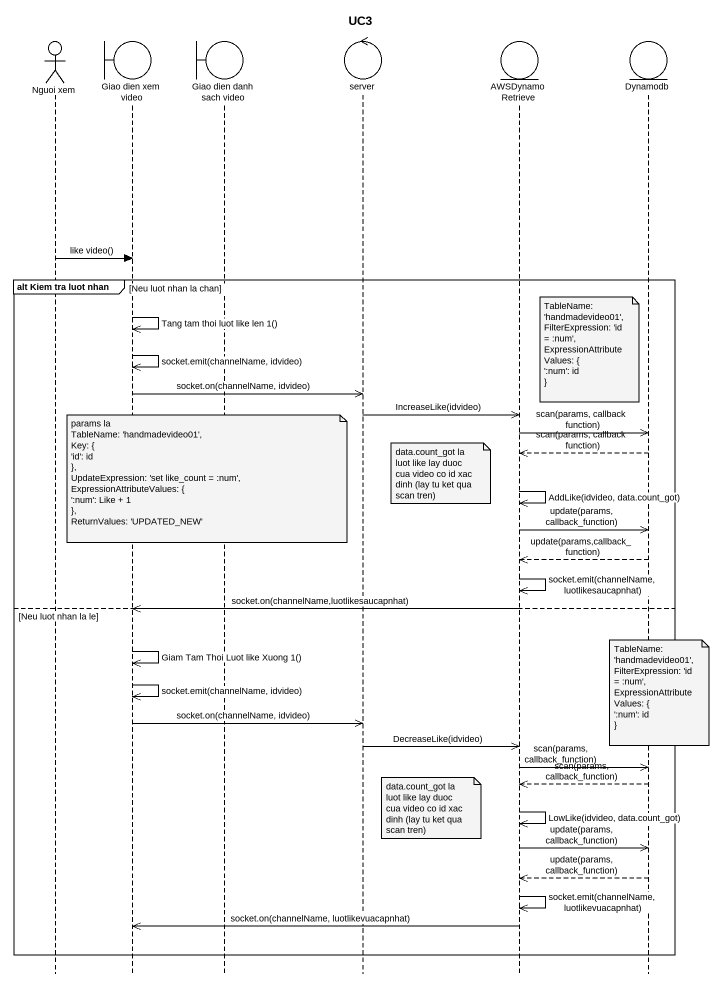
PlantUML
@startuml
title UC3
hide footbox
actor "Nguoi xem" as Nguoi_xem
boundary "Giao dien xem video" as Giao_dien_xem_video
boundary "Giao dien danh sach video" as Giao_dien_danh_sach_video
control server
entity AWSDynamoRetrieve
entity Dynamodb

Nguoi_xem -> Giao_dien_xem_video : like video()
group alt Kiem tra luot nhan [Neu luot nhan la chan]
  Giao_dien_xem_video ->> Giao_dien_xem_video : Tang tam thoi luot like len 1()
  note left of Dynamodb
    TableName: 'handmadevideo01',
    FilterExpression: 'id = :num',
    ExpressionAttributeValues: {
    ~':num': id
    ~}
  end note
  Giao_dien_xem_video ->> Giao_dien_xem_video : socket.emit(channelName, idvideo)
  Giao_dien_xem_video ->> server : socket.on(channelName, idvideo)
  server ->> AWSDynamoRetrieve : IncreaseLike(idvideo)
  AWSDynamoRetrieve ->> Dynamodb : scan(params, callback function)
  Dynamodb -->> AWSDynamoRetrieve : scan(params, callback function)
  note right of server : data.count_got la luot like lay duoc cua video co id xac dinh (lay tu ket qua scan tren)
  note over Giao_dien_danh_sach_video
    params la
    TableName: 'handmadevideo01',
    Key: {
    ~'id': id
    ~},
    UpdateExpression: 'set like_count = :num',
    ExpressionAttributeValues: {
    ~':num': Like + 1
    ~},
    ReturnValues: 'UPDATED_NEW'
  end note
  AWSDynamoRetrieve ->> AWSDynamoRetrieve : AddLike(idvideo, data.count_got)
  AWSDynamoRetrieve ->> Dynamodb : update(params, callback_function)
  Dynamodb -->> AWSDynamoRetrieve : update(params,callback_function)
  AWSDynamoRetrieve ->> AWSDynamoRetrieve : socket.emit(channelName, luotlikesaucapnhat)
else Neu luot nhan la le
  AWSDynamoRetrieve ->> Giao_dien_xem_video : socket.on(channelName,luotlikesaucapnhat)
  Giao_dien_xem_video ->> Giao_dien_xem_video : Giam Tam Thoi Luot like Xuong 1()
  Giao_dien_xem_video ->> Giao_dien_xem_video : socket.emit(channelName, idvideo)
  note over Dynamodb
    TableName: 'handmadevideo01',
    FilterExpression: 'id = :num',
    ExpressionAttributeValues: {
    ~':num': id
    ~}
  end note
  Giao_dien_xem_video ->> server : socket.on(channelName, idvideo)
  server ->> AWSDynamoRetrieve : DecreaseLike(idvideo)
  AWSDynamoRetrieve ->> Dynamodb : scan(params, callback_function)
  Dynamodb -->> AWSDynamoRetrieve : scan(params, callback_function)
  note right of server : data.count_got la luot like lay duoc cua video co id xac dinh (lay tu ket qua scan tren)
  AWSDynamoRetrieve ->> AWSDynamoRetrieve : LowLike(idvideo, data.count_got)
  AWSDynamoRetrieve ->> Dynamodb : update(params, callback_function)
  Dynamodb -->> AWSDynamoRetrieve : update(params, callback_function)
  AWSDynamoRetrieve ->> AWSDynamoRetrieve : socket.emit(channelName,luotlikevuacapnhat)
  AWSDynamoRetrieve ->> Giao_dien_xem_video : socket.on(channelName, luotlikevuacapnhat)
end
@enduml
